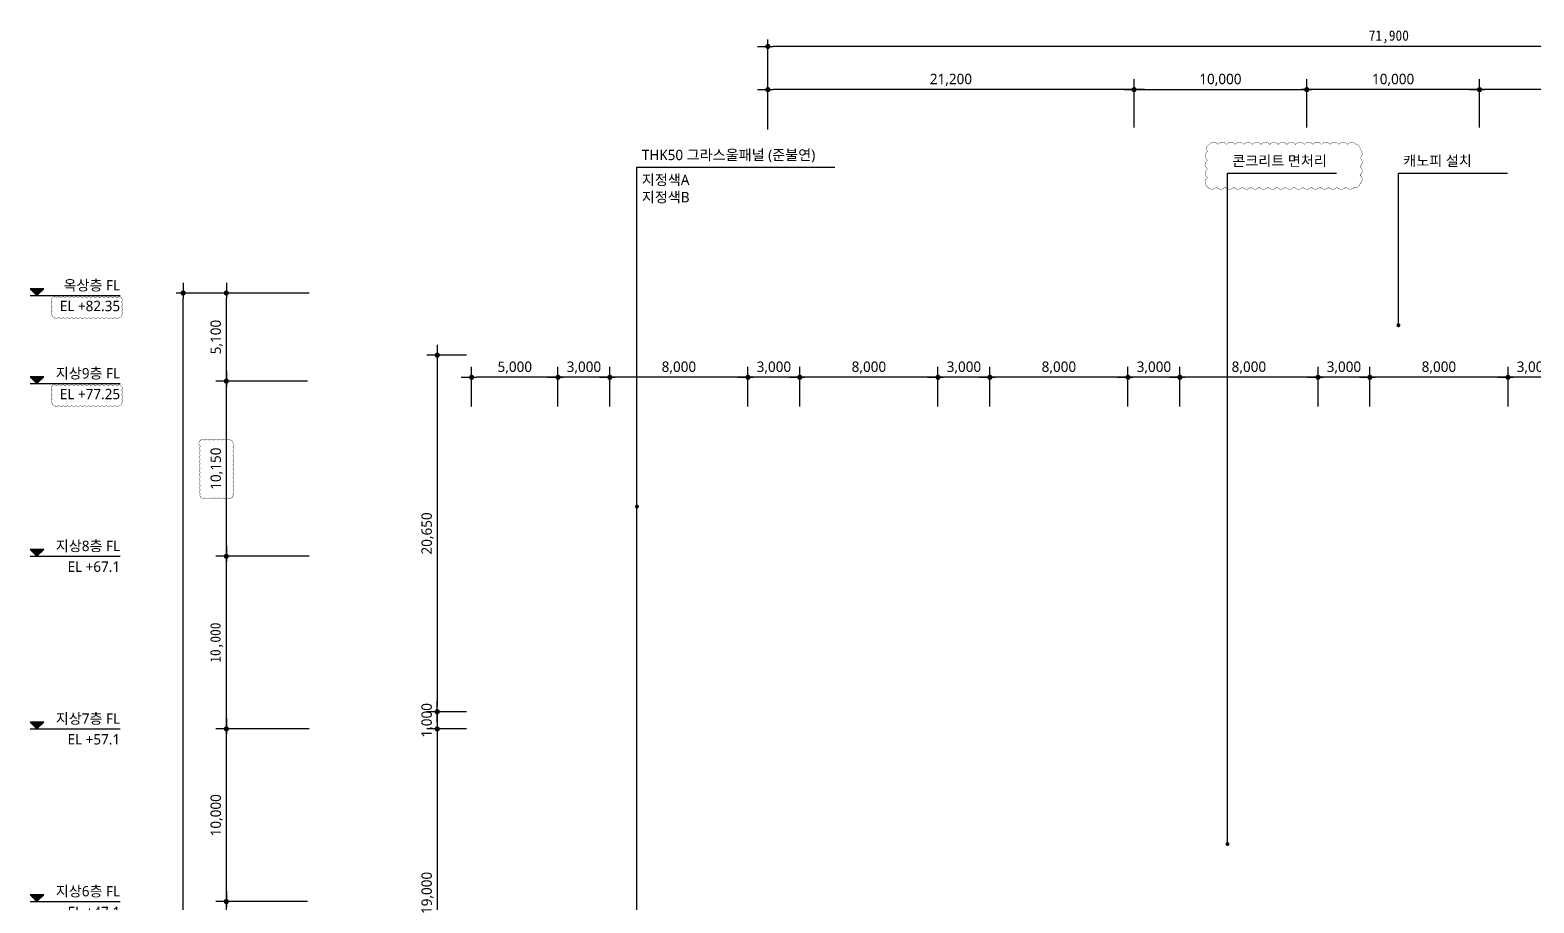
# Model space of a CAD drawing. Header units: millimetres. Extents: x 4937160 to 6265723, y 243853 to 348825.
# Drawn here: x 4937160 to 5024223, y 294414 to 344976 of the extents above; entities that cross this region are included whole.
import ezdxf
from ezdxf.enums import TextEntityAlignment as Align

# ---------------------------------------------------------------- set-up
doc = ezdxf.new("R2010")
doc.units = ezdxf.units.MM
doc.layers.get('0').update_dxf_attribs({"linetype": 'CONTINUOUS'})
for name, color, linetype, lineweight in [('A-MKXS-TEXT2', 7, 'CONTINUOUS', 25), ('A-XXXX-SYMB', 7, 'CONTINUOUS', 25), ('A-XXXX-TXT2', 3, 'CONTINUOUS', 25), ('REV-202205', 20, 'CONTINUOUS', 25)]:
    doc.layers.add(name, color=color, linetype=linetype, lineweight=lineweight)
doc.layers.add('DIM', color=7, linetype='CONTINUOUS')
doc.styles.add('HY울릉도L', font='')
doc.styles.add('돋움체', font='')
doc.styles.add('맑은고딕', font='malgun.ttf')
doc.styles.get('HY울릉도L').set_extended_font_data('HYwulM')
doc.styles.get('돋움체').set_extended_font_data('DotumChe')
doc.dimstyles.new('CDIM', dxfattribs={"dimtxt": 3, "dimasz": 1.5, "dimexe": 2, "dimexo": 1, "dimgap": 1, "dimtad": 1, "dimdec": 0, "dimrnd": 0.5, "dimzin": 0, "dimdsep": 32, "dimlunit": 6, "dimtxsty": 'HY울릉도L', "dimblk1": '_CIDOT', "dimblk2": '_CIDOT', "dimsah": 1, "dimcen": 5.5, "dimclrd": 2, "dimclre": 2, "dimclrt": 7, "dimadec": 0, "dimazin": 0, "dimtfac": 1, "dimtdec": 0, "dimtix": 1, "dimtmove": 2, "dimatfit": 1, "dimldrblk": '_CIDOT', "dimfxl": 1, "dimtolj": 1, "dimtzin": 0, "dimlwd": -1, "dimarcsym": 0})

# ---------------------------------------------------------------- blocks, each defined once
blk = doc.blocks.new('_CIDOT')
at = {"color": 0, "linetype": 'ByBlock'}
blk.add_line((2, 0), (-1, 0), dxfattribs=at)
at = {"color": 0, "linetype": 'ByBlock', "const_width": 0.5}
blk.add_lwpolyline([(-0.25, 0, 1), (0.25, 0, 1)], format="xyb", close=True, dxfattribs=at)
blk = doc.blocks.new('*D983')
at = {"layer": 'DIM', "lineweight": -2, "transparency": 16777216}
for p, q in [((5021073, 339325), (5021073, 342125)), ((5031073, 339325), (5031073, 342125))]:
    blk.add_line(p, q, dxfattribs=at)
at = {"layer": 'DIM', "transparency": 16777216}
blk.add_line((5030773, 341525), (5021373, 341525), dxfattribs=at)
at = {"layer": 'DIM', "transparency": 16777216, "xscale": 300, "yscale": 300, "zscale": 300}
for p, rotation in [((5021073, 341525), 179.9999999998559), ((5031073, 341525), 359.9999999998559)]:
    blk.add_blockref('_CIDOT', p, dxfattribs=dict(at, rotation=rotation))
at = {"layer": 'DIM', "color": 3, "transparency": 16777216, "insert": (5026073, 342087), "char_height": 600, "attachment_point": 5, "style": '맑은고딕'}
blk.add_mtext('\\A1;10,000', dxfattribs=at)
blk = doc.blocks.new('*D984')
at = {"layer": 'DIM', "lineweight": -2, "transparency": 16777216}
for p, q in [((5011073, 339325), (5011073, 342125)), ((5021073, 339325), (5021073, 342125))]:
    blk.add_line(p, q, dxfattribs=at)
at = {"layer": 'DIM', "transparency": 16777216}
blk.add_line((5020773, 341525), (5011373, 341525), dxfattribs=at)
at = {"layer": 'DIM', "transparency": 16777216, "xscale": 300, "yscale": 300, "zscale": 300}
for p, rotation in [((5011073, 341525), 179.9999999998613), ((5021073, 341525), 359.9999999998612)]:
    blk.add_blockref('_CIDOT', p, dxfattribs=dict(at, rotation=rotation))
at = {"layer": 'DIM', "color": 3, "transparency": 16777216, "insert": (5016073, 342087), "char_height": 600, "attachment_point": 5, "style": '맑은고딕'}
blk.add_mtext('\\A1;10,000', dxfattribs=at)
blk = doc.blocks.new('A$C4F5014BF')
at = {"layer": 'A-XXXX-SYMB'}
for points in [[(-4813, 75100), (-4413, 75500), (-5213, 75500)], [(-4813, 70000), (-4413, 70400), (-5213, 70400)], [(-4813, 60000), (-4413, 60400), (-5213, 60400)], [(-4813, 50000), (-4413, 50400), (-5213, 50400)], [(-4813, 40000), (-4413, 40400), (-5213, 40400)], [(-4813, 30000), (-4413, 30400), (-5213, 30400)], [(-4813, 20000), (-4413, 20400), (-5213, 20400)], [(-4813, 10000), (-4413, 10400), (-5213, 10400)], [(-4813, 0), (-4413, 400), (-5213, 400)], [(-4813, -1000), (-4413, -1400), (-5213, -1400)]]:
    blk.add_hatch(color=256, dxfattribs=at).paths.add_polyline_path(points)
for p, q in [((-5213, 75500), (-4813, 75100)), ((-4413, 75500), (-5213, 75500)), ((-5213, 75100), (0, 75100)), ((-4813, 75100), (-4413, 75500)), ((-5213, 70400), (-4813, 70000)), ((-4413, 70400), (-5213, 70400)), ((-5213, 70000), (0, 70000)), ((-4813, 70000), (-4413, 70400)), ((-5213, 60400), (-4813, 60000)), ((-4413, 60400), (-5213, 60400)), ((-4813, 60000), (-4413, 60400)), ((-5213, 60000), (0, 60000)), ((-5213, 50400), (-4813, 50000)), ((-4413, 50400), (-5213, 50400)), ((-5213, 50000), (0, 50000)), ((-4813, 50000), (-4413, 50400)), ((-5213, 40400), (-4813, 40000)), ((-4413, 40400), (-5213, 40400)), ((-4813, 40000), (-4413, 40400)), ((-5213, 40000), (0, 40000)), ((-5213, 30400), (-4813, 30000)), ((-4413, 30400), (-5213, 30400)), ((-5213, 30000), (0, 30000)), ((-4813, 30000), (-4413, 30400)), ((-5213, 20400), (-4813, 20000)), ((-4413, 20400), (-5213, 20400)), ((-4813, 20000), (-4413, 20400)), ((-5213, 20000), (0, 20000)), ((-5213, 10400), (-4813, 10000)), ((-4413, 10400), (-5213, 10400)), ((-5213, 10000), (0, 10000)), ((-4813, 10000), (-4413, 10400)), ((-5213, 400), (-4813, 0)), ((-4413, 400), (-5213, 400)), ((-5213, 0), (0, 0)), ((-4813, 0), (-4413, 400)), ((-5213, -1000), (0, -1000)), ((-5213, -1400), (-4813, -1000)), ((-4413, -1400), (-5213, -1400)), ((-4813, -1000), (-4413, -1400))]:
    blk.add_line(p, q, dxfattribs=at)
at = {"layer": 'A-XXXX-TXT2', "style": '맑은고딕'}
for s, p in [('옥상층 FL', (0, 75700)), ('EL +82.35', (0, 74500)), ('지상9층 FL', (0, 70600)), ('EL +77.25', (0, 69400)), ('지상8층 FL', (0, 60600)), ('EL +67.1', (0, 59400)), ('지상7층 FL', (0, 50600)), ('EL +57.1', (0, 49400)), ('지상6층 FL', (0, 40600)), ('EL +47.1', (0, 39400)), ('지상5층 FL', (0, 30600)), ('EL +37.1', (0, 29400)), ('지상4층 FL', (0, 20600)), ('EL +27.1', (0, 19400)), ('지상3층 FL', (0, 10600)), ('EL +17.1', (0, 9400)), ('지상1층 FL', (0, 600)), ('EL +7.1', (0, -600)), ('EL +6.1', (0, -1756))]:
    blk.add_text(s, height=600, dxfattribs=at).set_placement(p, align=Align.MIDDLE_RIGHT)
blk = doc.blocks.new('*D1011')
at = {"layer": 'DIM', "lineweight": -2, "transparency": 16777216}
for p, q in [((4979873, 339225), (4979873, 344425)), ((5051773, 339225), (5051773, 344425))]:
    blk.add_line(p, q, dxfattribs=at)
at = {"layer": 'DIM', "transparency": 16777216}
blk.add_line((5051473, 344025), (4980173, 344025), dxfattribs=at)
at = {"layer": 'DIM', "transparency": 16777216, "xscale": 300, "yscale": 300, "zscale": 300}
for p, rotation in [((4979873, 344025), 179.9999999999206), ((5051773, 344025), 359.9999999999206)]:
    blk.add_blockref('_CIDOT', p, dxfattribs=dict(at, rotation=rotation))
at = {"layer": 'DIM', "color": 3, "transparency": 16777216, "insert": (5015823, 344582), "char_height": 600, "attachment_point": 5, "style": '돋움체'}
blk.add_mtext('\\A1;71,900', dxfattribs=at)
blk = doc.blocks.new('*D1016')
at = {"layer": 'DIM', "lineweight": -2, "transparency": 16777216}
for p, q in [((5001073, 339325), (5001073, 342125)), ((5011073, 339325), (5011073, 342125))]:
    blk.add_line(p, q, dxfattribs=at)
at = {"layer": 'DIM', "transparency": 16777216}
blk.add_line((5001373, 341525), (5010773, 341525), dxfattribs=at)
at = {"layer": 'DIM', "transparency": 16777216, "xscale": 300, "yscale": 300, "zscale": 300, "rotation": 180}
blk.add_blockref('_CIDOT', (5001073, 341525), dxfattribs=at)
at = {"layer": 'DIM', "transparency": 16777216, "xscale": 300, "yscale": 300, "zscale": 300}
blk.add_blockref('_CIDOT', (5011073, 341525), dxfattribs=at)
at = {"layer": 'DIM', "color": 3, "transparency": 16777216, "insert": (5006073, 342087), "char_height": 600, "attachment_point": 5, "style": '맑은고딕'}
blk.add_mtext('\\A1;10,000', dxfattribs=at)
blk = doc.blocks.new('*D1017')
at = {"layer": 'DIM', "lineweight": -2, "transparency": 16777216}
for p, q in [((4979873, 339325), (4979873, 342125)), ((5001073, 339325), (5001073, 342125))]:
    blk.add_line(p, q, dxfattribs=at)
at = {"layer": 'DIM', "transparency": 16777216}
blk.add_line((5000773, 341525), (4980173, 341525), dxfattribs=at)
at = {"layer": 'DIM', "transparency": 16777216, "xscale": 300, "yscale": 300, "zscale": 300}
for p, rotation in [((4979873, 341525), 179.9999999999345), ((5001073, 341525), 359.9999999999346)]:
    blk.add_blockref('_CIDOT', p, dxfattribs=dict(at, rotation=rotation))
at = {"layer": 'DIM', "color": 3, "transparency": 16777216, "insert": (4990473, 342087), "char_height": 600, "attachment_point": 5, "style": '맑은고딕'}
blk.add_mtext('\\A1;21,200', dxfattribs=at)
blk = doc.blocks.new('*D1066')
at = {"layer": 'DIM', "lineweight": -2, "transparency": 16777216}
for p, q in [((4962423, 326143), (4960133, 326143)), ((4962423, 305493), (4960133, 305493))]:
    blk.add_line(p, q, dxfattribs=at)
at = {"layer": 'DIM', "transparency": 16777216}
blk.add_line((4960733, 325843), (4960733, 305793), dxfattribs=at)
at = {"layer": 'DIM', "transparency": 16777216, "xscale": 300, "yscale": 300, "zscale": 300}
for p, rotation in [((4960733, 326143), 90), ((4960733, 305493), 270)]:
    blk.add_blockref('_CIDOT', p, dxfattribs=dict(at, rotation=rotation))
at = {"layer": 'DIM', "color": 3, "transparency": 16777216, "insert": (4960173, 315818), "char_height": 600, "attachment_point": 5, "rotation": 90, "style": '맑은고딕'}
blk.add_mtext('\\A1;20,650', dxfattribs=at)
blk = doc.blocks.new('*D1067')
at = {"layer": 'DIM', "transparency": 16777216}
for p, q in [((4960733, 305793), (4960733, 306093)), ((4960733, 305493), (4960733, 304493)), ((4960733, 304193), (4960733, 303893))]:
    blk.add_line(p, q, dxfattribs=at)
at = {"layer": 'DIM', "lineweight": -2, "transparency": 16777216}
for p, q in [((4962423, 305493), (4960133, 305493)), ((4962423, 304493), (4960133, 304493))]:
    blk.add_line(p, q, dxfattribs=at)
at = {"layer": 'DIM', "transparency": 16777216, "xscale": 300, "yscale": 300, "zscale": 300}
for p, rotation in [((4960733, 305493), 270), ((4960733, 304493), 90)]:
    blk.add_blockref('_CIDOT', p, dxfattribs=dict(at, rotation=rotation))
at = {"layer": 'DIM', "color": 3, "transparency": 16777216, "insert": (4960171, 304993), "char_height": 600, "attachment_point": 5, "rotation": 90, "style": '맑은고딕'}
blk.add_mtext('\\A1;1,000', dxfattribs=at)
blk = doc.blocks.new('*D1068')
at = {"layer": 'DIM', "lineweight": -2, "transparency": 16777216}
for p, q in [((4962423, 304493), (4960133, 304493)), ((4962423, 285493), (4960133, 285493))]:
    blk.add_line(p, q, dxfattribs=at)
at = {"layer": 'DIM', "transparency": 16777216}
blk.add_line((4960733, 304193), (4960733, 285793), dxfattribs=at)
at = {"layer": 'DIM', "transparency": 16777216, "xscale": 300, "yscale": 300, "zscale": 300}
for p, rotation in [((4960733, 304493), 90), ((4960733, 285493), 270)]:
    blk.add_blockref('_CIDOT', p, dxfattribs=dict(at, rotation=rotation))
at = {"layer": 'DIM', "color": 3, "transparency": 16777216, "insert": (4960171, 294993), "char_height": 600, "attachment_point": 5, "rotation": 90, "style": '맑은고딕'}
blk.add_mtext('\\A1;19,000', dxfattribs=at)
blk = doc.blocks.new('*D1073')
at = {"layer": 'DIM', "lineweight": -2, "transparency": 16777216}
for p, q in [((4967723, 323171), (4967723, 325461)), ((4970723, 323171), (4970723, 325461))]:
    blk.add_line(p, q, dxfattribs=at)
at = {"layer": 'DIM', "transparency": 16777216}
blk.add_line((4970423, 324861), (4968023, 324861), dxfattribs=at)
at = {"layer": 'DIM', "transparency": 16777216, "xscale": 300, "yscale": 300, "zscale": 300, "rotation": 180}
blk.add_blockref('_CIDOT', (4967723, 324861), dxfattribs=at)
at = {"layer": 'DIM', "transparency": 16777216, "xscale": 300, "yscale": 300, "zscale": 300}
blk.add_blockref('_CIDOT', (4970723, 324861), dxfattribs=at)
at = {"layer": 'DIM', "color": 3, "transparency": 16777216, "insert": (4969223, 325421), "char_height": 600, "attachment_point": 5, "style": '맑은고딕'}
blk.add_mtext('\\A1;3,000', dxfattribs=at)
blk = doc.blocks.new('*D1074')
at = {"layer": 'DIM', "lineweight": -2, "transparency": 16777216}
for p, q in [((4962723, 323171), (4962723, 325461)), ((4967723, 323171), (4967723, 325461))]:
    blk.add_line(p, q, dxfattribs=at)
at = {"layer": 'DIM', "transparency": 16777216}
blk.add_line((4967423, 324861), (4963023, 324861), dxfattribs=at)
at = {"layer": 'DIM', "transparency": 16777216, "xscale": 300, "yscale": 300, "zscale": 300, "rotation": 180}
blk.add_blockref('_CIDOT', (4962723, 324861), dxfattribs=at)
at = {"layer": 'DIM', "transparency": 16777216, "xscale": 300, "yscale": 300, "zscale": 300}
blk.add_blockref('_CIDOT', (4967723, 324861), dxfattribs=at)
at = {"layer": 'DIM', "color": 3, "transparency": 16777216, "insert": (4965223, 325421), "char_height": 600, "attachment_point": 5, "style": '맑은고딕'}
blk.add_mtext('\\A1;5,000', dxfattribs=at)
blk = doc.blocks.new('*D1075')
at = {"layer": 'DIM', "lineweight": -2, "transparency": 16777216}
for p, q in [((4978723, 323171), (4978723, 325461)), ((4981723, 323171), (4981723, 325461))]:
    blk.add_line(p, q, dxfattribs=at)
at = {"layer": 'DIM', "transparency": 16777216}
blk.add_line((4981423, 324861), (4979023, 324861), dxfattribs=at)
at = {"layer": 'DIM', "transparency": 16777216, "xscale": 300, "yscale": 300, "zscale": 300, "rotation": 180}
blk.add_blockref('_CIDOT', (4978723, 324861), dxfattribs=at)
at = {"layer": 'DIM', "transparency": 16777216, "xscale": 300, "yscale": 300, "zscale": 300}
blk.add_blockref('_CIDOT', (4981723, 324861), dxfattribs=at)
at = {"layer": 'DIM', "color": 3, "transparency": 16777216, "insert": (4980223, 325421), "char_height": 600, "attachment_point": 5, "style": '맑은고딕'}
blk.add_mtext('\\A1;3,000', dxfattribs=at)
blk = doc.blocks.new('*D1076')
at = {"layer": 'DIM', "lineweight": -2, "transparency": 16777216}
for p, q in [((4970723, 323171), (4970723, 325461)), ((4978723, 323171), (4978723, 325461))]:
    blk.add_line(p, q, dxfattribs=at)
at = {"layer": 'DIM', "transparency": 16777216}
blk.add_line((4978423, 324861), (4971023, 324861), dxfattribs=at)
at = {"layer": 'DIM', "transparency": 16777216, "xscale": 300, "yscale": 300, "zscale": 300, "rotation": 180}
blk.add_blockref('_CIDOT', (4970723, 324861), dxfattribs=at)
at = {"layer": 'DIM', "transparency": 16777216, "xscale": 300, "yscale": 300, "zscale": 300}
blk.add_blockref('_CIDOT', (4978723, 324861), dxfattribs=at)
at = {"layer": 'DIM', "color": 3, "transparency": 16777216, "insert": (4974723, 325421), "char_height": 600, "attachment_point": 5, "style": '맑은고딕'}
blk.add_mtext('\\A1;8,000', dxfattribs=at)
blk = doc.blocks.new('*D1077')
at = {"layer": 'DIM', "lineweight": -2, "transparency": 16777216}
for p, q in [((4989723, 323171), (4989723, 325461)), ((4992723, 323171), (4992723, 325461))]:
    blk.add_line(p, q, dxfattribs=at)
at = {"layer": 'DIM', "transparency": 16777216}
blk.add_line((4992423, 324861), (4990023, 324861), dxfattribs=at)
at = {"layer": 'DIM', "transparency": 16777216, "xscale": 300, "yscale": 300, "zscale": 300, "rotation": 180}
blk.add_blockref('_CIDOT', (4989723, 324861), dxfattribs=at)
at = {"layer": 'DIM', "transparency": 16777216, "xscale": 300, "yscale": 300, "zscale": 300}
blk.add_blockref('_CIDOT', (4992723, 324861), dxfattribs=at)
at = {"layer": 'DIM', "color": 3, "transparency": 16777216, "insert": (4991223, 325421), "char_height": 600, "attachment_point": 5, "style": '맑은고딕'}
blk.add_mtext('\\A1;3,000', dxfattribs=at)
blk = doc.blocks.new('*D1078')
at = {"layer": 'DIM', "lineweight": -2, "transparency": 16777216}
for p, q in [((4981723, 323171), (4981723, 325461)), ((4989723, 323171), (4989723, 325461))]:
    blk.add_line(p, q, dxfattribs=at)
at = {"layer": 'DIM', "transparency": 16777216}
blk.add_line((4989423, 324861), (4982023, 324861), dxfattribs=at)
at = {"layer": 'DIM', "transparency": 16777216, "xscale": 300, "yscale": 300, "zscale": 300, "rotation": 180}
blk.add_blockref('_CIDOT', (4981723, 324861), dxfattribs=at)
at = {"layer": 'DIM', "transparency": 16777216, "xscale": 300, "yscale": 300, "zscale": 300}
blk.add_blockref('_CIDOT', (4989723, 324861), dxfattribs=at)
at = {"layer": 'DIM', "color": 3, "transparency": 16777216, "insert": (4985723, 325421), "char_height": 600, "attachment_point": 5, "style": '맑은고딕'}
blk.add_mtext('\\A1;8,000', dxfattribs=at)
blk = doc.blocks.new('*D1229')
at = {"layer": 'DIM', "lineweight": -2, "transparency": 16777216}
for p, q in [((5000723, 323171), (5000723, 325461)), ((5003723, 323171), (5003723, 325461))]:
    blk.add_line(p, q, dxfattribs=at)
at = {"layer": 'DIM', "transparency": 16777216}
blk.add_line((5003423, 324861), (5001023, 324861), dxfattribs=at)
at = {"layer": 'DIM', "transparency": 16777216, "xscale": 300, "yscale": 300, "zscale": 300, "rotation": 180}
blk.add_blockref('_CIDOT', (5000723, 324861), dxfattribs=at)
at = {"layer": 'DIM', "transparency": 16777216, "xscale": 300, "yscale": 300, "zscale": 300}
blk.add_blockref('_CIDOT', (5003723, 324861), dxfattribs=at)
at = {"layer": 'DIM', "color": 3, "transparency": 16777216, "insert": (5002223, 325421), "char_height": 600, "attachment_point": 5, "style": '맑은고딕'}
blk.add_mtext('\\A1;3,000', dxfattribs=at)
blk = doc.blocks.new('*D1230')
at = {"layer": 'DIM', "lineweight": -2, "transparency": 16777216}
for p, q in [((4992723, 323171), (4992723, 325461)), ((5000723, 323171), (5000723, 325461))]:
    blk.add_line(p, q, dxfattribs=at)
at = {"layer": 'DIM', "transparency": 16777216}
blk.add_line((5000423, 324861), (4993023, 324861), dxfattribs=at)
at = {"layer": 'DIM', "transparency": 16777216, "xscale": 300, "yscale": 300, "zscale": 300, "rotation": 180}
blk.add_blockref('_CIDOT', (4992723, 324861), dxfattribs=at)
at = {"layer": 'DIM', "transparency": 16777216, "xscale": 300, "yscale": 300, "zscale": 300}
blk.add_blockref('_CIDOT', (5000723, 324861), dxfattribs=at)
at = {"layer": 'DIM', "color": 3, "transparency": 16777216, "insert": (4996723, 325421), "char_height": 600, "attachment_point": 5, "style": '맑은고딕'}
blk.add_mtext('\\A1;8,000', dxfattribs=at)
blk = doc.blocks.new('*D1231')
at = {"layer": 'DIM', "lineweight": -2, "transparency": 16777216}
for p, q in [((5011723, 323171), (5011723, 325461)), ((5014723, 323171), (5014723, 325461))]:
    blk.add_line(p, q, dxfattribs=at)
at = {"layer": 'DIM', "transparency": 16777216}
blk.add_line((5014423, 324861), (5012023, 324861), dxfattribs=at)
at = {"layer": 'DIM', "transparency": 16777216, "xscale": 300, "yscale": 300, "zscale": 300, "rotation": 180}
blk.add_blockref('_CIDOT', (5011723, 324861), dxfattribs=at)
at = {"layer": 'DIM', "transparency": 16777216, "xscale": 300, "yscale": 300, "zscale": 300}
blk.add_blockref('_CIDOT', (5014723, 324861), dxfattribs=at)
at = {"layer": 'DIM', "color": 3, "transparency": 16777216, "insert": (5013223, 325421), "char_height": 600, "attachment_point": 5, "style": '맑은고딕'}
blk.add_mtext('\\A1;3,000', dxfattribs=at)
blk = doc.blocks.new('*D1232')
at = {"layer": 'DIM', "lineweight": -2, "transparency": 16777216}
for p, q in [((5003723, 323171), (5003723, 325461)), ((5011723, 323171), (5011723, 325461))]:
    blk.add_line(p, q, dxfattribs=at)
at = {"layer": 'DIM', "transparency": 16777216}
blk.add_line((5011423, 324861), (5004023, 324861), dxfattribs=at)
at = {"layer": 'DIM', "transparency": 16777216, "xscale": 300, "yscale": 300, "zscale": 300, "rotation": 180}
blk.add_blockref('_CIDOT', (5003723, 324861), dxfattribs=at)
at = {"layer": 'DIM', "transparency": 16777216, "xscale": 300, "yscale": 300, "zscale": 300}
blk.add_blockref('_CIDOT', (5011723, 324861), dxfattribs=at)
at = {"layer": 'DIM', "color": 3, "transparency": 16777216, "insert": (5007723, 325421), "char_height": 600, "attachment_point": 5, "style": '맑은고딕'}
blk.add_mtext('\\A1;8,000', dxfattribs=at)
blk = doc.blocks.new('*D1233')
at = {"layer": 'DIM', "lineweight": -2, "transparency": 16777216}
for p, q in [((5022723, 323171), (5022723, 325461)), ((5025723, 323171), (5025723, 325461))]:
    blk.add_line(p, q, dxfattribs=at)
at = {"layer": 'DIM', "transparency": 16777216}
blk.add_line((5025423, 324861), (5023023, 324861), dxfattribs=at)
at = {"layer": 'DIM', "transparency": 16777216, "xscale": 300, "yscale": 300, "zscale": 300, "rotation": 180}
blk.add_blockref('_CIDOT', (5022723, 324861), dxfattribs=at)
at = {"layer": 'DIM', "transparency": 16777216, "xscale": 300, "yscale": 300, "zscale": 300}
blk.add_blockref('_CIDOT', (5025723, 324861), dxfattribs=at)
at = {"layer": 'DIM', "color": 3, "transparency": 16777216, "insert": (5024223, 325421), "char_height": 600, "attachment_point": 5, "style": '맑은고딕'}
blk.add_mtext('\\A1;3,000', dxfattribs=at)
blk = doc.blocks.new('*D1234')
at = {"layer": 'DIM', "lineweight": -2, "transparency": 16777216}
for p, q in [((5014723, 323171), (5014723, 325461)), ((5022723, 323171), (5022723, 325461))]:
    blk.add_line(p, q, dxfattribs=at)
at = {"layer": 'DIM', "transparency": 16777216}
blk.add_line((5022423, 324861), (5015023, 324861), dxfattribs=at)
at = {"layer": 'DIM', "transparency": 16777216, "xscale": 300, "yscale": 300, "zscale": 300, "rotation": 180}
blk.add_blockref('_CIDOT', (5014723, 324861), dxfattribs=at)
at = {"layer": 'DIM', "transparency": 16777216, "xscale": 300, "yscale": 300, "zscale": 300}
blk.add_blockref('_CIDOT', (5022723, 324861), dxfattribs=at)
at = {"layer": 'DIM', "color": 3, "transparency": 16777216, "insert": (5018723, 325421), "char_height": 600, "attachment_point": 5, "style": '맑은고딕'}
blk.add_mtext('\\A1;8,000', dxfattribs=at)
blk = doc.blocks.new('*D1552')
at = {"layer": 'DIM', "lineweight": -2, "transparency": 16777216}
for p, q in [((-300, 11000), (-5600, 11000)), ((-300, 1000), (-5600, 1000))]:
    blk.add_line(p, q, dxfattribs=at)
at = {"layer": 'DIM', "transparency": 16777216}
blk.add_line((-5000, 1300), (-5000, 10700), dxfattribs=at)
at = {"layer": 'DIM', "transparency": 16777216, "xscale": 300, "yscale": 300, "zscale": 300}
for p, rotation in [((-5000, 11000), 90), ((-5000, 1000), 270)]:
    blk.add_blockref('_CIDOT', p, dxfattribs=dict(at, rotation=rotation))
at = {"layer": 'DIM', "color": 3, "transparency": 16777216, "insert": (-5562, 6000), "char_height": 600, "attachment_point": 5, "rotation": 90, "style": '맑은고딕'}
blk.add_mtext('\\A1;10,000', dxfattribs=at)
blk = doc.blocks.new('*D1553')
at = {"layer": 'DIM', "lineweight": -2, "transparency": 16777216}
for p, q in [((-300, 21000), (-5600, 21000)), ((-300, 11000), (-5600, 11000))]:
    blk.add_line(p, q, dxfattribs=at)
at = {"layer": 'DIM', "transparency": 16777216}
blk.add_line((-5000, 11300), (-5000, 20700), dxfattribs=at)
at = {"layer": 'DIM', "transparency": 16777216, "xscale": 300, "yscale": 300, "zscale": 300}
for p, rotation in [((-5000, 21000), 90), ((-5000, 11000), 270)]:
    blk.add_blockref('_CIDOT', p, dxfattribs=dict(at, rotation=rotation))
at = {"layer": 'DIM', "color": 3, "transparency": 16777216, "insert": (-5562, 16000), "char_height": 600, "attachment_point": 5, "rotation": 90, "style": '맑은고딕'}
blk.add_mtext('\\A1;10,000', dxfattribs=at)
blk = doc.blocks.new('*D1554')
at = {"layer": 'DIM', "lineweight": -2, "transparency": 16777216}
for p, q in [((-300, 31000), (-5600, 31000)), ((-300, 21000), (-5600, 21000))]:
    blk.add_line(p, q, dxfattribs=at)
at = {"layer": 'DIM', "transparency": 16777216}
blk.add_line((-5000, 21300), (-5000, 30700), dxfattribs=at)
at = {"layer": 'DIM', "transparency": 16777216, "xscale": 300, "yscale": 300, "zscale": 300}
for p, rotation in [((-5000, 31000), 90), ((-5000, 21000), 270)]:
    blk.add_blockref('_CIDOT', p, dxfattribs=dict(at, rotation=rotation))
at = {"layer": 'DIM', "color": 3, "transparency": 16777216, "insert": (-5562, 26000), "char_height": 600, "attachment_point": 5, "rotation": 90, "style": '맑은고딕'}
blk.add_mtext('\\A1;10,000', dxfattribs=at)
blk = doc.blocks.new('*D1555')
at = {"layer": 'DIM', "lineweight": -2, "transparency": 16777216}
for p, q in [((-300, 41000), (-5600, 41000)), ((-300, 31000), (-5600, 31000))]:
    blk.add_line(p, q, dxfattribs=at)
at = {"layer": 'DIM', "transparency": 16777216}
blk.add_line((-5000, 31300), (-5000, 40700), dxfattribs=at)
at = {"layer": 'DIM', "transparency": 16777216, "xscale": 300, "yscale": 300, "zscale": 300}
for p, rotation in [((-5000, 41000), 90), ((-5000, 31000), 270)]:
    blk.add_blockref('_CIDOT', p, dxfattribs=dict(at, rotation=rotation))
at = {"layer": 'DIM', "color": 3, "transparency": 16777216, "insert": (-5562, 36000), "char_height": 600, "attachment_point": 5, "rotation": 90, "style": '맑은고딕'}
blk.add_mtext('\\A1;10,000', dxfattribs=at)
blk = doc.blocks.new('*D1556')
at = {"layer": 'DIM', "lineweight": -2, "transparency": 16777216}
for p, q in [((-300, 51000), (-5600, 51000)), ((-300, 41000), (-5600, 41000))]:
    blk.add_line(p, q, dxfattribs=at)
at = {"layer": 'DIM', "transparency": 16777216}
blk.add_line((-5000, 41300), (-5000, 50700), dxfattribs=at)
at = {"layer": 'DIM', "transparency": 16777216, "xscale": 300, "yscale": 300, "zscale": 300}
for p, rotation in [((-5000, 51000), 90), ((-5000, 41000), 270)]:
    blk.add_blockref('_CIDOT', p, dxfattribs=dict(at, rotation=rotation))
at = {"layer": 'DIM', "color": 3, "transparency": 16777216, "insert": (-5562, 46000), "char_height": 600, "attachment_point": 5, "rotation": 90, "style": '맑은고딕'}
blk.add_mtext('\\A1;10,000', dxfattribs=at)
blk = doc.blocks.new('*D1557')
at = {"layer": 'DIM', "lineweight": -2, "transparency": 16777216}
for p, q in [((-200, 61000), (-5400, 61000)), ((-200, 51000), (-5400, 51000))]:
    blk.add_line(p, q, dxfattribs=at)
at = {"layer": 'DIM', "transparency": 16777216}
blk.add_line((-5000, 51300), (-5000, 60700), dxfattribs=at)
at = {"layer": 'DIM', "transparency": 16777216, "xscale": 300, "yscale": 300, "zscale": 300}
for p, rotation in [((-5000, 61000), 90), ((-5000, 51000), 270)]:
    blk.add_blockref('_CIDOT', p, dxfattribs=dict(at, rotation=rotation))
at = {"layer": 'DIM', "color": 3, "transparency": 16777216, "insert": (-5557, 56000), "char_height": 600, "attachment_point": 5, "rotation": 90, "style": '돋움체'}
blk.add_mtext('\\A1;10,000', dxfattribs=at)
blk = doc.blocks.new('*D1558')
at = {"layer": 'DIM', "lineweight": -2, "transparency": 16777216}
for p, q in [((-200, 76250), (-7900, 76250)), ((-200, 0), (-7900, 0))]:
    blk.add_line(p, q, dxfattribs=at)
at = {"layer": 'DIM', "transparency": 16777216}
blk.add_line((-7500, 300), (-7500, 75950), dxfattribs=at)
at = {"layer": 'DIM', "transparency": 16777216, "xscale": 300, "yscale": 300, "zscale": 300}
for p, rotation in [((-7500, 76250), 90), ((-7500, 0), 270)]:
    blk.add_blockref('_CIDOT', p, dxfattribs=dict(at, rotation=rotation))
at = {"layer": 'DIM', "color": 3, "transparency": 16777216, "insert": (-8057, 37800), "char_height": 600, "attachment_point": 5, "rotation": 90, "style": '돋움체'}
blk.add_mtext('\\A1;76,250', dxfattribs=at)
blk = doc.blocks.new('*D1559')
at = {"layer": 'DIM', "lineweight": -2, "transparency": 16777216}
for p, q in [((-300, 71150), (-5600, 71150)), ((-300, 61000), (-5600, 61000))]:
    blk.add_line(p, q, dxfattribs=at)
at = {"layer": 'DIM', "transparency": 16777216}
blk.add_line((-5000, 61300), (-5000, 70850), dxfattribs=at)
at = {"layer": 'DIM', "transparency": 16777216, "xscale": 300, "yscale": 300, "zscale": 300}
for p, rotation in [((-5000, 71150), 90), ((-5000, 61000), 270)]:
    blk.add_blockref('_CIDOT', p, dxfattribs=dict(at, rotation=rotation))
at = {"layer": 'DIM', "color": 3, "transparency": 16777216, "insert": (-5562, 66075), "char_height": 600, "attachment_point": 5, "rotation": 90, "style": '맑은고딕'}
blk.add_mtext('\\A1;10,150', dxfattribs=at)
blk = doc.blocks.new('*D1560')
at = {"layer": 'DIM', "lineweight": -2, "transparency": 16777216}
for p, q in [((-300, 76250), (-5600, 76250)), ((-300, 71150), (-5600, 71150))]:
    blk.add_line(p, q, dxfattribs=at)
at = {"layer": 'DIM', "transparency": 16777216}
blk.add_line((-5000, 71450), (-5000, 75950), dxfattribs=at)
at = {"layer": 'DIM', "transparency": 16777216, "xscale": 300, "yscale": 300, "zscale": 300}
for p, rotation in [((-5000, 76250), 90), ((-5000, 71150), 270)]:
    blk.add_blockref('_CIDOT', p, dxfattribs=dict(at, rotation=rotation))
at = {"layer": 'DIM', "color": 3, "transparency": 16777216, "insert": (-5562, 73700), "char_height": 600, "attachment_point": 5, "rotation": 90, "style": '맑은고딕'}
blk.add_mtext('\\A1;5,100', dxfattribs=at)
blk = doc.blocks.new('*D1561')
at = {"layer": 'DIM', "lineweight": -2, "transparency": 16777216}
for p, q in [((-300, 1000), (-5600, 1000)), ((-300, 0), (-5600, 0))]:
    blk.add_line(p, q, dxfattribs=at)
at = {"layer": 'DIM', "transparency": 16777216}
for p, q in [((-5000, 1300), (-5000, 1600)), ((-5000, 0), (-5000, 1000)), ((-5000, -300), (-5000, -600))]:
    blk.add_line(p, q, dxfattribs=at)
at = {"layer": 'DIM', "transparency": 16777216, "xscale": 300, "yscale": 300, "zscale": 300}
for p, rotation in [((-5000, 1000), 270), ((-5000, 0), 90)]:
    blk.add_blockref('_CIDOT', p, dxfattribs=dict(at, rotation=rotation))
at = {"layer": 'DIM', "color": 3, "transparency": 16777216, "insert": (-5562, 500), "char_height": 600, "attachment_point": 5, "rotation": 90, "style": '맑은고딕'}
blk.add_mtext('\\A1;1,000', dxfattribs=at)
blk = doc.blocks.new('dim-ver')
at = {"layer": 'DIM'}
dim = blk.add_linear_dim(base=(-7500, 76250), p1=(0, 0), p2=(0, 76250), angle=90, dimstyle='CDIM', override={"dimscale": 200, "dimtxsty": '돋움체', "dimclrd": 256, "dimclre": 256, "dimclrt": 3}, dxfattribs=at)
dim.commit()
dim.dimension.update_dxf_attribs({"geometry": '*D1558', "text_midpoint": (-8057.1, 37800), "dimtype": 128})
for base, p1, p2, override, picture, middle in [((-5000, 76250), (0, 71150), (0, 76250), {"dimscale": 200, "dimexe": 3, "dimexo": 1.5, "dimtxsty": '맑은고딕', "dimclrd": 256, "dimclre": 256, "dimclrt": 3}, '*D1560', (-5562, 73700)), ((-5000, 71150), (0, 61000), (0, 71150), {"dimscale": 200, "dimexe": 3, "dimexo": 1.5, "dimtxsty": '맑은고딕', "dimclrd": 256, "dimclre": 256, "dimclrt": 3}, '*D1559', (-5562, 66075)), ((-5000, 61000), (0, 51000), (0, 61000), {"dimscale": 200, "dimtxsty": '돋움체', "dimclrd": 256, "dimclre": 256, "dimclrt": 3}, '*D1557', (-5557.1, 56000)), ((-5000, 51000), (0, 41000), (0, 51000), {"dimscale": 200, "dimexe": 3, "dimexo": 1.5, "dimtxsty": '맑은고딕', "dimclrd": 256, "dimclre": 256, "dimclrt": 3}, '*D1556', (-5562, 46000)), ((-5000, 41000), (0, 31000), (0, 41000), {"dimscale": 200, "dimexe": 3, "dimexo": 1.5, "dimtxsty": '맑은고딕', "dimclrd": 256, "dimclre": 256, "dimclrt": 3}, '*D1555', (-5562, 36000)), ((-5000, 31000), (0, 21000), (0, 31000), {"dimscale": 200, "dimexe": 3, "dimexo": 1.5, "dimtxsty": '맑은고딕', "dimclrd": 256, "dimclre": 256, "dimclrt": 3}, '*D1554', (-5562, 26000)), ((-5000, 21000), (0, 11000), (0, 21000), {"dimscale": 200, "dimexe": 3, "dimexo": 1.5, "dimtxsty": '맑은고딕', "dimclrd": 256, "dimclre": 256, "dimclrt": 3}, '*D1553', (-5562, 16000)), ((-5000, 11000), (0, 1000), (0, 11000), {"dimscale": 200, "dimexe": 3, "dimexo": 1.5, "dimtxsty": '맑은고딕', "dimclrd": 256, "dimclre": 256, "dimclrt": 3}, '*D1552', (-5562, 6000)), ((-5000, 1000), (0, 0), (0, 1000), {"dimscale": 200, "dimexe": 3, "dimexo": 1.5, "dimtxsty": '맑은고딕', "dimclrd": 256, "dimclre": 256, "dimclrt": 3}, '*D1561', (-5562, 500))]:
    dim = blk.add_linear_dim(base=base, p1=p1, p2=p2, angle=90, dimstyle='CDIM', override=override, dxfattribs=at)
    dim.commit()
    dim.dimension.update_dxf_attribs({"geometry": picture, "text_midpoint": middle})

msp = doc.modelspace()

# ---------------------------------------------------------------- linework, layer by layer
at = {"layer": 'A-MKXS-TEXT2'}
for p, q in [((4972295.1, 263103.8), (4972295.1, 337024.9)), ((4972295.1, 337024.9), (4983748.2, 337024.9)), ((5006480.6, 297827.2), (5006480.6, 336683.8)), ((5006480.6, 336683.8), (5012801.6, 336683.8)), ((5016378.5, 327873.3), (5016378.5, 336683.8)), ((5016378.5, 336683.8), (5022699.6, 336683.8))]:
    msp.add_line(p, q, dxfattribs=at)
at = {"layer": 'A-MKXS-TEXT2', "const_width": 112.5}
for points in [[(5016378.5, 327817, 1), (5016378.5, 327929.5, 1)], [(4972295.1, 317313.8, 1), (4972295.1, 317426.3, 1)], [(5006480.6, 297770.9, 1), (5006480.6, 297883.4, 1)]]:
    msp.add_lwpolyline(points, format="xyb", close=True, dxfattribs=at)
at = {"layer": 'REV-202205', "const_width": 20}
for points in [[(5005332.8, 335885.2, 0.5205671), (5005832.8, 335885.2, 0.5205671), (5006332.8, 335885.2, 0.5205671), (5006832.8, 335885.2, 0.5205671), (5007332.8, 335885.2, 0.5205671), (5007832.8, 335885.2, 0.5205671), (5008332.8, 335885.2, 0.5205671), (5008832.8, 335885.2, 0.5205671), (5009332.8, 335885.2, 0.5205671), (5009832.8, 335885.2, 0.5205671), (5010332.8, 335885.2, 0.5205671), (5010832.8, 335885.2, 0.5205671), (5011332.8, 335885.2, 0.5205671), (5011832.8, 335885.2, 0.5205671), (5012332.8, 335885.2, 0.5205671), (5012832.8, 335885.2, 0.5205671), (5013332.8, 335885.2, 0.5205671), (5013832.8, 335885.2, 0.5205671), (5014149.2, 336068.9, 0.5205671), (5014149.2, 336568.9, 0.5205671), (5014149.2, 337068.9, 0.5205671), (5014149.2, 337568.9, 0.5205671), (5014149.2, 338068.9, 0.5205671), (5013925.7, 338345.3, 0.5205671), (5013425.7, 338345.3, 0.5205671), (5012925.7, 338345.3, 0.5205671), (5012425.7, 338345.3, 0.5205671), (5011925.7, 338345.3, 0.5205671), (5011425.7, 338345.3, 0.5205671), (5010925.7, 338345.3, 0.5205671), (5010425.7, 338345.3, 0.5205671), (5009925.7, 338345.3, 0.5205671), (5009425.7, 338345.3, 0.5205671), (5008925.7, 338345.3, 0.5205671), (5008425.7, 338345.3, 0.5205671), (5007925.7, 338345.3, 0.5205671), (5007425.7, 338345.3, 0.5205671), (5006925.7, 338345.3, 0.5205671), (5006425.7, 338345.3, 0.5205671), (5005925.7, 338345.3, 0.5205671), (5005425.7, 338345.3, 0.5205671), (5005332.8, 337938.2, 0.5205671), (5005332.8, 337438.2, 0.5205671), (5005332.8, 336938.2, 0.5205671), (5005332.8, 336438.2, 0.5205671)], [(4938441.4, 329460.9, -0.5205671), (4938691.4, 329460.9, -0.5205671), (4938941.4, 329460.9, -0.5205671), (4939191.4, 329460.9, -0.5205671), (4939441.4, 329460.9, -0.5205671), (4939691.4, 329460.9, -0.5205671), (4939941.4, 329460.9, -0.5205671), (4940191.4, 329460.9, -0.5205671), (4940441.4, 329460.9, -0.5205671), (4940691.4, 329460.9, -0.5205671), (4940941.4, 329460.9, -0.5205671), (4941191.4, 329460.9, -0.5205671), (4941441.4, 329460.9, -0.5205671), (4941691.4, 329460.9, -0.5205671), (4941941.4, 329460.9, -0.5205671), (4942191.4, 329460.9, -0.5205671), (4942441.4, 329460.9, -0.5205671), (4942445.2, 329214.7, -0.5205671), (4942445.2, 328964.7, -0.5205671), (4942445.2, 328714.7, -0.5205671), (4942445.2, 328464.7, -0.5205671), (4942322.9, 328337, -0.5205671), (4942072.9, 328337, -0.5205671), (4941822.9, 328337, -0.5205671), (4941572.9, 328337, -0.5205671), (4941322.9, 328337, -0.5205671), (4941072.9, 328337, -0.5205671), (4940822.9, 328337, -0.5205671), (4940572.9, 328337, -0.5205671), (4940322.9, 328337, -0.5205671), (4940072.9, 328337, -0.5205671), (4939822.9, 328337, -0.5205671), (4939572.9, 328337, -0.5205671), (4939322.9, 328337, -0.5205671), (4939072.9, 328337, -0.5205671), (4938822.9, 328337, -0.5205671), (4938572.9, 328337, -0.5205671), (4938441.4, 328455.5, -0.5205671), (4938441.4, 328705.5, -0.5205671), (4938441.4, 328955.5, -0.5205671), (4938441.4, 329205.5, -0.5205671)], [(4938441.4, 324360.9, -0.5205671), (4938691.4, 324360.9, -0.5205671), (4938941.4, 324360.9, -0.5205671), (4939191.4, 324360.9, -0.5205671), (4939441.4, 324360.9, -0.5205671), (4939691.4, 324360.9, -0.5205671), (4939941.4, 324360.9, -0.5205671), (4940191.4, 324360.9, -0.5205671), (4940441.4, 324360.9, -0.5205671), (4940691.4, 324360.9, -0.5205671), (4940941.4, 324360.9, -0.5205671), (4941191.4, 324360.9, -0.5205671), (4941441.4, 324360.9, -0.5205671), (4941691.4, 324360.9, -0.5205671), (4941941.4, 324360.9, -0.5205671), (4942191.4, 324360.9, -0.5205671), (4942441.4, 324360.9, -0.5205671), (4942445.2, 324114.7, -0.5205671), (4942445.2, 323864.7, -0.5205671), (4942445.2, 323614.7, -0.5205671), (4942445.2, 323364.7, -0.5205671), (4942322.9, 323237, -0.5205671), (4942072.9, 323237, -0.5205671), (4941822.9, 323237, -0.5205671), (4941572.9, 323237, -0.5205671), (4941322.9, 323237, -0.5205671), (4941072.9, 323237, -0.5205671), (4940822.9, 323237, -0.5205671), (4940572.9, 323237, -0.5205671), (4940322.9, 323237, -0.5205671), (4940072.9, 323237, -0.5205671), (4939822.9, 323237, -0.5205671), (4939572.9, 323237, -0.5205671), (4939322.9, 323237, -0.5205671), (4939072.9, 323237, -0.5205671), (4938822.9, 323237, -0.5205671), (4938572.9, 323237, -0.5205671), (4938441.4, 323355.5, -0.5205671), (4938441.4, 323605.5, -0.5205671), (4938441.4, 323855.5, -0.5205671), (4938441.4, 324105.5, -0.5205671)], [(4947027.3, 321210.4, -0.5205671), (4947277.3, 321210.4, -0.5205671), (4947527.3, 321210.4, -0.5205671), (4947777.3, 321210.4, -0.5205671), (4948027.3, 321210.4, -0.5205671), (4948277.3, 321210.4, -0.5205671), (4948527.3, 321210.4, -0.5205671), (4948777.3, 321210.4, -0.5205671), (4948891.5, 321074.6, -0.5205671), (4948891.5, 320824.6, -0.5205671), (4948891.5, 320574.6, -0.5205671), (4948891.5, 320324.6, -0.5205671), (4948891.5, 320074.6, -0.5205671), (4948891.5, 319824.6, -0.5205671), (4948891.5, 319574.6, -0.5205671), (4948891.5, 319324.6, -0.5205671), (4948891.5, 319074.6, -0.5205671), (4948891.5, 318824.6, -0.5205671), (4948891.5, 318574.6, -0.5205671), (4948891.5, 318324.6, -0.5205671), (4948891.5, 318074.6, -0.5205671), (4948822.4, 317893.7, -0.5205671), (4948572.4, 317893.7, -0.5205671), (4948322.4, 317893.7, -0.5205671), (4948072.4, 317893.7, -0.5205671), (4947822.4, 317893.7, -0.5205671), (4947572.4, 317893.7, -0.5205671), (4947322.4, 317893.7, -0.5205671), (4947072.4, 317893.7, -0.5205671), (4947027.3, 318098.6, -0.5205671), (4947027.3, 318348.6, -0.5205671), (4947027.3, 318598.6, -0.5205671), (4947027.3, 318848.6, -0.5205671), (4947027.3, 319098.6, -0.5205671), (4947027.3, 319348.6, -0.5205671), (4947027.3, 319598.6, -0.5205671), (4947027.3, 319848.6, -0.5205671), (4947027.3, 320098.6, -0.5205671), (4947027.3, 320348.6, -0.5205671), (4947027.3, 320598.6, -0.5205671), (4947027.3, 320848.6, -0.5205671)]]:
    msp.add_lwpolyline(points, format="xyb", close=True, dxfattribs=at)

# ---------------------------------------------------------------- block references
msp.add_blockref('A$C4F5014BF', (4942373.5, 254493.3))
at = {"layer": 'DIM'}
msp.add_blockref('dim-ver', (4953523.5, 253493.3), dxfattribs=at)

# ---------------------------------------------------------------- texts
at = {"layer": 'A-MKXS-TEXT2', "style": '맑은고딕'}
for s, p in [('THK50 그라스울패널 (준불연)', (4972575.5, 337741.9)), ('콘크리트 면처리', (5006761, 337400.8)), ('캐노피 설치', (5016658.9, 337400.8)), ('지정색A', (4972575.5, 336298.5)), ('지정색B', (4972575.5, 335298.5))]:
    msp.add_text(s, height=600, dxfattribs=at).set_placement(p, align=Align.MIDDLE_LEFT)

# ---------------------------------------------------------------- dimensions: what is measured, and where the dimension line sits
at = {"layer": 'DIM'}
for p1, p2, distance, override, picture, middle in [((5051773.5, 339024.9), (4979873.5, 339024.9), -5000, {"dimscale": 200, "dimtxsty": '돋움체', "dimclrd": 256, "dimclre": 256, "dimclrt": 3}, '*D1011', (5015823.5, 344582.1)), ((5001073.5, 339024.9), (4979873.5, 339024.9), -2500, {"dimscale": 200, "dimexe": 3, "dimexo": 1.5, "dimtxsty": '맑은고딕', "dimclrd": 256, "dimclre": 256, "dimclrt": 3}, '*D1017', (4990473.5, 342086.9)), ((5001073.5, 339024.9), (5011073.5, 339024.9), 2500, {"dimscale": 200, "dimexe": 3, "dimexo": 1.5, "dimtxsty": '맑은고딕', "dimclrd": 256, "dimclre": 256, "dimclrt": 3}, '*D1016', (5006073.5, 342086.9)), ((5021073.5, 339024.9), (5011073.5, 339024.9), -2500, {"dimscale": 200, "dimexe": 3, "dimexo": 1.5, "dimtxsty": '맑은고딕', "dimclrd": 256, "dimclre": 256, "dimclrt": 3}, '*D984', (5016073.5, 342086.9)), ((5031073.5, 339024.9), (5021073.5, 339024.9), -2500, {"dimscale": 200, "dimexe": 3, "dimexo": 1.5, "dimtxsty": '맑은고딕', "dimclrd": 256, "dimclre": 256, "dimclrt": 3}, '*D983', (5026073.5, 342086.9))]:
    dim = msp.add_aligned_dim(p1=p1, p2=p2, distance=distance, dimstyle='CDIM', override=override, dxfattribs=at)
    dim.commit()
    dim.dimension.update_dxf_attribs({"geometry": picture, "text_midpoint": middle})
for base, p1, p2, angle, picture, middle in [((4960733.2, 305493.3), (4962723.5, 326143.3), (4962723.5, 305493.3), 270, '*D1066', (4960172.8, 315818.3)), ((4962723.5, 324861), (4967723.5, 322870.7), (4962723.5, 322870.7), 180, '*D1074', (4965223.5, 325421.3)), ((4967723.5, 324861), (4970723.5, 322870.7), (4967723.5, 322870.7), 180, '*D1073', (4969223.5, 325421.3)), ((4970723.5, 324861), (4978723.5, 322870.7), (4970723.5, 322870.7), 180, '*D1076', (4974723.5, 325421.3)), ((4978723.5, 324861), (4981723.5, 322870.7), (4978723.5, 322870.7), 180, '*D1075', (4980223.5, 325421.3)), ((4981723.5, 324861), (4989723.5, 322870.7), (4981723.5, 322870.7), 180, '*D1078', (4985723.5, 325421.3)), ((4989723.5, 324861), (4992723.5, 322870.7), (4989723.5, 322870.7), 180, '*D1077', (4991223.5, 325421.3)), ((4992723.5, 324861), (5000723.5, 322870.7), (4992723.5, 322870.7), 180, '*D1230', (4996723.5, 325421.3)), ((5000723.5, 324861), (5003723.5, 322870.7), (5000723.5, 322870.7), 180, '*D1229', (5002223.5, 325421.3)), ((5003723.5, 324861), (5011723.5, 322870.7), (5003723.5, 322870.7), 180, '*D1232', (5007723.5, 325421.3)), ((5011723.5, 324861), (5014723.5, 322870.7), (5011723.5, 322870.7), 180, '*D1231', (5013223.5, 325421.3)), ((5014723.5, 324861), (5022723.5, 322870.7), (5014723.5, 322870.7), 180, '*D1234', (5018723.5, 325421.3)), ((5022723.5, 324861), (5025723.5, 322870.7), (5022723.5, 322870.7), 180, '*D1233', (5024223.5, 325421.3)), ((4960733.2, 304493.3), (4962723.5, 305493.3), (4962723.5, 304493.3), 270, '*D1067', (4960171.2, 304993.3)), ((4960733.2, 285493.3), (4962723.5, 304493.3), (4962723.5, 285493.3), 270, '*D1068', (4960171.2, 294993.3))]:
    dim = msp.add_linear_dim(base=base, p1=p1, p2=p2, angle=angle, dimstyle='CDIM', override={"dimscale": 200, "dimexe": 3, "dimexo": 1.5, "dimtxsty": '맑은고딕', "dimclrd": 256, "dimclre": 256, "dimclrt": 3}, dxfattribs=at)
    dim.commit()
    dim.dimension.update_dxf_attribs({"geometry": picture, "text_midpoint": middle})

doc.saveas('drawing.dxf')
